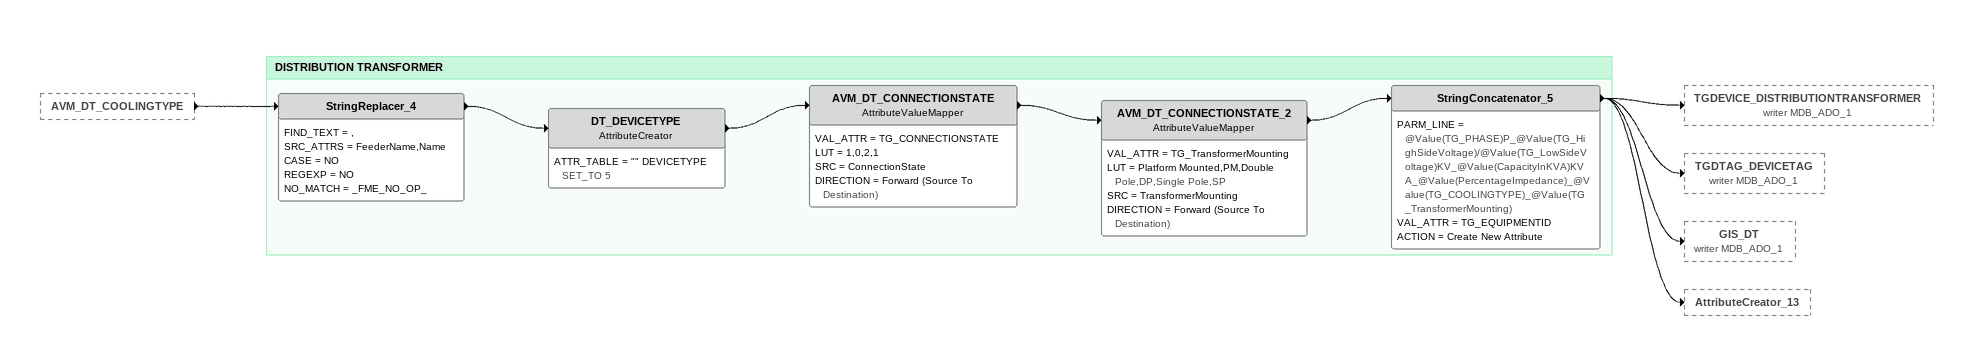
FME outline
AVM_DT_COOLINGTYPE [outside]
    -> StringReplacer_4

Bookmark: DISTRIBUTION TRANSFORMER
StringReplacer_4
    FIND_TEXT = ,
    SRC_ATTRS = FeederName,Name
    CASE = NO
    REGEXP = NO
    NO_MATCH = _FME_NO_OP_
    -> DT_DEVICETYPE
DT_DEVICETYPE: AttributeCreator
    ATTR_TABLE = "" DEVICETYPE SET_TO 5
    -> AVM_DT_CONNECTIONSTATE
AVM_DT_CONNECTIONSTATE: AttributeValueMapper
    VAL_ATTR = TG_CONNECTIONSTATE
    LUT = 1,0,2,1
    SRC = ConnectionState
    DIRECTION = Forward (Source To Destination)
    -> AVM_DT_CONNECTIONSTATE_2
AVM_DT_CONNECTIONSTATE_2: AttributeValueMapper
    VAL_ATTR = TG_TransformerMounting
    LUT = Platform Mounted,PM,Double Pole,DP,Single Pole,SP
    SRC = TransformerMounting
    DIRECTION = Forward (Source To Destination)
    -> StringConcatenator_5
StringConcatenator_5
    PARM_LINE = @Value(TG_PHASE)P_@Value(TG_HighSideVoltage)/@Value(TG_LowSideVoltage)KV_@Value(CapacityInKVA)KVA_@Value(PercentageImpedance)_@Value(TG_COOLINGTYPE)_@Value(TG_TransformerMounting)
    VAL_ATTR = TG_EQUIPMENTID
    ACTION = Create New Attribute
    -> TGDEVICE_DISTRIBUTIONTRANSFORMER (writer MDB_ADO_1)
    -> TGDTAG_DEVICETAG (writer MDB_ADO_1)
    -> GIS_DT (writer MDB_ADO_1)
    -> AttributeCreator_13
